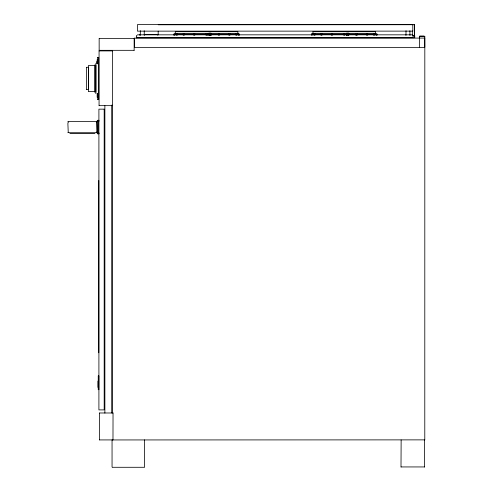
<?xml version="1.0" encoding="UTF-8"?>
<svg xmlns="http://www.w3.org/2000/svg" width="492" height="492" viewBox="0 0 492 492"><rect width="100%" height="100%" fill="white"/><g stroke="black" fill="none" stroke-linecap="round" stroke-linejoin="round"><path stroke-width="0.74" d="M67.878 121.499L68.24 121.862L67.878 123.474L68.24 132.36L67.878 132.723M86.426 67.256L86.426 89.55M99.156 38.438L99.156 50.436M88.455 89.55L88.455 67.256M97.201 59.594L97.145 63.603M97.637 57.478L97.637 63.911M99.064 50.842L99.064 105.719M97.459 97.336L97.459 93.382M98.72 99.445L98.72 57.478M97.256 120.429L97.256 133.793M96.936 132.723L96.573 132.36L96.936 130.749L96.573 121.862L96.936 121.499M98.972 133.793L98.972 132.932M112.391 105.719L112.391 50.842M134.531 38.087L134.531 47.509M136.456 35.768L136.456 37.835M134.144 50.436L134.144 38.438M140.349 30.682L140.269 35.486M98.24 375.931L98.24 389.633M98.843 389.633L98.843 375.931M99.575 412.936L99.575 439.977M205.939 33.973L205.939 35.123L207.218 35.135M207.212 35.123L207.218 34.016M228.755 33.973C227.667 35.713 231.154 35.572 230.028 33.973M235.748 33.973C234.659 35.713 238.146 35.572 237.021 33.973M238.251 33.96C239.69 32.755 240.299 36.187 238.251 35.135M112.311 467.295L144.593 467.289L144.593 439.848M355.968 34.016L355.968 35.135M366.448 33.973C365.359 35.713 368.846 35.572 367.721 33.973M373.44 33.973C372.352 35.713 375.839 35.572 374.713 33.973M375.9 33.973C377.647 32.779 377.794 36.26 375.943 35.135M406.029 30.682L405.949 35.486M414.381 36.002L414.381 24.723M414.504 36.002L414.504 24.723M419.602 36.248L419.602 47.527M401.14 439.959L400.998 467.08M424.781 439.946L424.817 36.248M424.621 467.08L424.621 439.817M97.459 63.548L97.459 59.594M157.335 35.153A1.156 0.818 -90 0 0 157.286 34.458L157.335 34.409M97.201 97.336L97.201 93.382M97.637 99.445L97.693 99.396A1.212 0.855 0 0 0 98.664 99.396M174.937 33.973C173.399 32.866 172.92 36.15 174.9 35.135M97.416 120.589L98.972 120.429M357.253 33.973L357.26 35.135L356.017 35.135M414.744 37.835L414.744 35.768M413.963 37.761L136.272 37.761M134.593 38.148L424.799 38.087M99.63 439.922L112.982 439.922L113.037 412.936M158.227 24.778L414.202 24.723M99.267 38.548L134.033 38.548M139.605 34.409L139.396 34.458A1.156 0.818 -90 0 0 139.347 35.153M136.567 35.879L137.059 35.768M99.138 50.916L112.324 50.916M134.033 50.325L99.267 50.325M414.079 36.002L414.448 35.947M419.658 36.303L424.762 36.303M112.324 105.651L99.138 105.651M68.24 121.862L69.852 121.499L94.962 121.499L96.573 121.862M424.455 47.509L424.799 47.164L424.737 38.148M96.573 132.36L94.962 132.723L69.852 132.723L68.24 132.36M98.818 133.633L97.416 133.633M98.295 375.986L98.787 375.986M98.787 389.578L98.295 389.578M99.63 412.985L112.982 412.985M424.707 439.873L112.496 439.946M424.479 466.939L401.14 466.939M176.167 33.96C174.98 35.818 178.676 35.492 177.354 33.96M183.159 33.96C181.972 35.818 185.668 35.492 184.346 33.96M193.627 33.96C192.44 35.818 196.142 35.492 194.82 33.96M218.325 33.96C217.138 35.818 220.84 35.492 219.518 33.96M313.859 33.96C312.672 35.818 316.368 35.492 315.046 33.96M320.852 33.96C319.665 35.818 323.361 35.492 322.039 33.96M331.319 33.96C330.132 35.818 333.834 35.492 332.512 33.96M343.668 33.96C342.481 35.818 346.183 35.492 344.861 33.96M175.337 31.703L237.808 31.703M313.029 31.703L375.501 31.703M208.885 33.155L211.056 33.155M346.577 33.155L348.748 33.155M175.337 33.88L208.614 33.88M210.65 33.88L237.808 33.88M313.029 33.88L346.307 33.88M348.342 33.88L375.501 33.88M174.611 34.003L208.657 34.003M210.742 34.003L238.534 34.003M312.303 34.003L346.35 34.003M348.434 34.003L376.226 34.003M144.162 34.409L157.286 34.458M137.428 34.821L412.8 34.821M412.61 35.768L414.633 35.879M412.548 36.002L414.202 36.002M419.842 36.057L423.95 36.057M410.549 37.429L412.505 37.453M137.723 37.453L410.525 37.453M424.516 47.527L134.593 47.447M97.145 61.598L96.783 61.598L96.783 63.603M88.775 65.602L94.599 65.602M88.775 91.567L94.599 91.567M69.852 133.541L94.962 133.541M414.079 24.723L414.448 24.778M112.053 467.049L112.053 439.848M409.885 30.682L409.959 35.486M144.205 30.682L144.279 35.486M97.693 99.396L97.637 93.787M98.818 120.589L98.972 121.29M412.327 31.125L412.327 34.938M375.562 31.857L375.562 33.72M348.816 33.308L348.816 35.276M348.662 33.308L348.662 35.276M348.238 33.308L348.238 35.276M347.659 33.308L347.659 35.276M347.088 33.308L347.088 35.276M346.663 33.308L346.663 35.276M346.509 33.308L346.509 35.276M312.967 31.857L312.967 33.72M237.87 31.857L237.87 33.72M211.123 33.308L211.123 35.276M210.97 33.308L210.97 35.276M210.545 33.308L210.545 35.276M209.967 33.308L209.967 35.276M209.395 33.308L209.395 35.276M208.971 33.308L208.971 35.276M208.817 33.308L208.817 35.276M175.275 31.857L175.275 33.72M158.172 31.125L158.172 34.938M112.108 105.368L112.108 412.671M111.979 104.968L111.979 413.114M104.876 105.737L104.876 413.114M98.781 180.49L98.781 352.758M98.541 375.808L98.541 389.756M98.117 120.073L98.117 134.15M97.97 381.048L97.97 387.413M97.33 59.538L97.33 63.548M97.33 93.382L97.33 97.391M95.903 64.969L95.903 92.207M95.842 63.511L95.842 93.658M94.507 64.969L94.507 92.207M88.56 65.694L88.56 91.475M97.693 57.533A1.212 0.855 0 0 1 98.664 57.533M88.314 89.409A1.87 1.322 0 0 1 86.567 89.409M86.567 67.398A1.87 1.322 0 0 1 88.314 67.398M311.356 33.973C310.882 37.294 314.72 33.124 311.356 33.973M412.8 31.125L137.446 31.144L137.428 24.625L412.782 24.606L412.8 31.144M104.181 109.156L98.904 109.156L98.904 409.897L104.181 409.897L104.181 109.156"/></g></svg>
